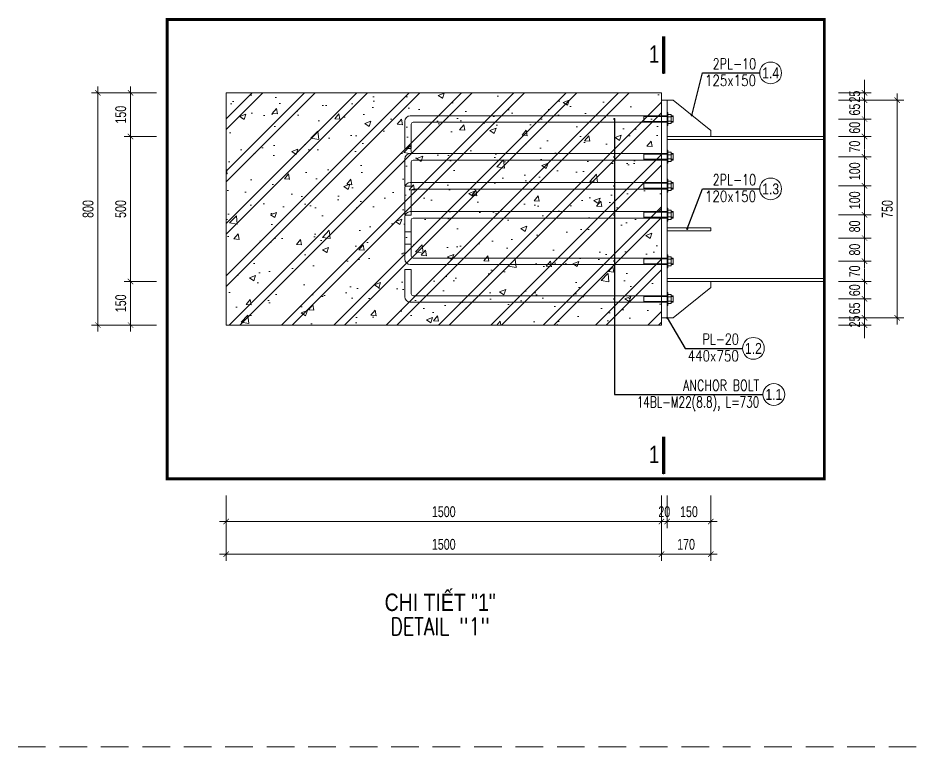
# Model space of a CAD drawing. Header units: millimetres. Extents: x -179076 to 305601, y -18667 to 40015.
# Drawn here: x 269258 to 275467, y 17684 to 22707 of the extents above; entities that cross this region are included whole.
import ezdxf
from ezdxf.enums import TextEntityAlignment as Align

# ---------------------------------------------------------------- set-up
doc = ezdxf.new("R2010")
doc.units = ezdxf.units.MM
doc.header["$LTSCALE"] = 60
doc.linetypes.add('HIDDEN', pattern=[9.525, 6.35, -3.175])
doc.linetypes.add('HIDDEN2', pattern=[4.7625, 3.175, -1.5875])
doc.layers.get('0').update_dxf_attribs({"lineweight": 20})
doc.layers.get('Defpoints').update_dxf_attribs({"color": 151, "lineweight": 9})
for name, color, linetype, lineweight in [('NDC_S-ANNO', 7, 'Continuous', 20), ('NDC_S-BEAM-NAME-VERT', 7, 'Continuous', 20), ('NDC_S-COLS-STEL', 2, 'Continuous', 20), ('NDC_S-CONT', 3, 'Continuous', 20), ('NDC_S-DIMS', 1, 'Continuous', 15), ('NDC_S-HTCH-MAT', 8, 'Continuous', 15), ('NDC_S-LEGN', 1, 'Continuous', 15), ('NDC_S-TITL-EN', 3, 'Continuous', 20), ('NDC_S-TITL-VIE', 6, 'Continuous', 35), ('NDC_S_ANNO', 7, 'Continuous', 20), ('NDC_S_DIM', 1, 'Continuous', 15), ('NDC_S_ENG TITLE', 3, 'Continuous', 20), ('NDC_S_HIDDEN', 8, 'HIDDEN2', 13), ('NDC_S_TEXT SYMBOL', 7, 'Continuous', 20), ('NDC_S_VN TEXT', 7, 'Continuous', 20), ('NDC_S_VN TITLE', 6, 'Continuous', 35)]:
    doc.layers.add(name, color=color, linetype=linetype, lineweight=lineweight)
doc.styles.add('ARIAL', font='arial.ttf', dxfattribs={"width": 0.8})
doc.styles.add('NDC_ANNO', font='', dxfattribs={"width": 0.8})
doc.styles.add('NDC_DIM', font='', dxfattribs={"width": 0.75})
doc.styles.add('NDC_EN TXT', font='romans.shx', dxfattribs={"width": 0.8})
doc.styles.add('NDC_VIE TXT', font='arial.ttf', dxfattribs={"width": 0.8})
doc.styles.get('NDC_ANNO').set_extended_font_data('Dotum')
doc.styles.get('NDC_DIM').set_extended_font_data('Dotum')
doc.dimstyles.new('NDC_dim_30', dxfattribs={"dimscale": 30, "dimtxt": 2.5, "dimasz": 1.5, "dimexe": 1.5, "dimexo": 2.5, "dimgap": 1, "dimtad": 1, "dimdec": 0, "dimzin": 0, "dimdsep": 46, "dimtxsty": 'NDC_DIM', "dimblk": 'DIMMARK', "dimcen": 0.09, "dimdle": 1.2, "dimclrd": 1, "dimclre": 1, "dimclrt": 3, "dimadec": 0, "dimazin": 0, "dimtfac": 1, "dimtdec": 0, "dimtix": 1, "dimtofl": 0, "dimtmove": 0, "dimatfit": 3, "dimfxl": 8, "dimfxlon": 1, "dimtolj": 1, "dimtzin": 0, "dimarcsym": 0})
doc.dimstyles.new('NDC_dim_30(15)', dxfattribs={"dimscale": 30, "dimtxt": 2.5, "dimasz": 1.5, "dimexe": 1.5, "dimexo": 2.5, "dimgap": 1, "dimtad": 1, "dimdec": 0, "dimlfac": 0.5, "dimrnd": 0.001, "dimzin": 0, "dimdsep": 46, "dimtxsty": 'NDC_DIM', "dimblk": 'DIMMARK', "dimcen": 0, "dimdle": 1.2, "dimclrd": 256, "dimclre": 256, "dimclrt": 3, "dimadec": 0, "dimazin": 0, "dimtfac": 1, "dimtdec": 0, "dimtix": 1, "dimtofl": 0, "dimtmove": 2, "dimatfit": 3, "dimfxl": 6, "dimfxlon": 1, "dimtolj": 1, "dimtzin": 0, "dimlwd": -1, "dimlwe": -1, "dimarcsym": 0})

# ---------------------------------------------------------------- blocks, each defined once
blk = doc.blocks.new('*U264')
blk.add_circle((2.5, 0), 2.5)
at = {"layer": 'NDC_S_VN TEXT', "color": 3, "style": 'NDC_EN TXT'}
for tag, width, p in [('DK2', 0.75, (-0.85, 0.85)), ('KC2', 0.8, (-0.85, -2.97))]:
    blk.add_attdef(tag, text='', height=2.5, dxfattribs=dict(at, width=width)).set_placement(p, align=Align.RIGHT)
at = {"layer": 'NDC_S_VN TEXT', "color": 7, "style": 'ARIAL', "width": 0.8}
blk.add_attdef('SH3', text='', height=2.5, dxfattribs=at).set_placement((2.5, 0), align=Align.MIDDLE)
blk = doc.blocks.new('DIMMARK')
at = {"layer": 'NDC_S_DIM', "color": 1}
blk.add_line((-1.5, 0), (1, 0), dxfattribs=at)
at = {"layer": 'NDC_S_DIM', "color": 2, "const_width": 0.1}
blk.add_lwpolyline([(-0.42, -0.42), (0.42, 0.42)], dxfattribs=at)
blk = doc.blocks.new('*D268')
at = {"layer": 'Defpoints', "color": 0, "transparency": 16777216}
for p in [(270692.1, 19531.2), (273692.1, 19531.2), (273692.1, 19237.1)]:
    blk.add_point(p, dxfattribs=at)
at = {"layer": 'NDC_S-DIMS', "transparency": 16777216}
for p, q in [((270692.1, 19417.1), (270692.1, 19192.1)), ((273692.1, 19417.1), (273692.1, 19192.1)), ((270737.1, 19237.1), (273647.1, 19237.1))]:
    blk.add_line(p, q, dxfattribs=at)
at = {"layer": 'NDC_S-DIMS', "transparency": 16777216, "xscale": 45, "yscale": 45, "zscale": 45, "rotation": 180}
blk.add_blockref('DIMMARK', (270692.1, 19237.1), dxfattribs=at)
at = {"layer": 'NDC_S-DIMS', "transparency": 16777216, "xscale": 45, "yscale": 45, "zscale": 45}
blk.add_blockref('DIMMARK', (273692.1, 19237.1), dxfattribs=at)
at = {"layer": 'NDC_S-DIMS', "color": 3, "transparency": 16777216, "insert": (272192.1, 19304.6), "char_height": 75, "attachment_point": 5, "style": 'NDC_DIM'}
blk.add_mtext('\\A1;1500', dxfattribs=at)
blk = doc.blocks.new('*D269')
at = {"layer": 'Defpoints', "color": 0, "transparency": 16777216}
for p in [(273692.1, 19531.2), (273732.1, 19531.2), (273732.1, 19237.1)]:
    blk.add_point(p, dxfattribs=at)
at = {"layer": 'NDC_S-DIMS', "transparency": 16777216}
for p, q in [((273692.1, 19417.1), (273692.1, 19192.1)), ((273732.1, 19417.1), (273732.1, 19192.1)), ((273647.1, 19237.1), (273602.1, 19237.1)), ((273777.1, 19237.1), (273822.1, 19237.1))]:
    blk.add_line(p, q, dxfattribs=at)
at = {"layer": 'NDC_S-DIMS', "transparency": 16777216, "xscale": 45, "yscale": 45, "zscale": 45}
blk.add_blockref('DIMMARK', (273692.1, 19237.1), dxfattribs=at)
at = {"layer": 'NDC_S-DIMS', "transparency": 16777216, "xscale": 45, "yscale": 45, "zscale": 45, "rotation": 180}
blk.add_blockref('DIMMARK', (273732.1, 19237.1), dxfattribs=at)
at = {"layer": 'NDC_S-DIMS', "color": 3, "transparency": 16777216, "insert": (273712.1, 19304.6), "char_height": 75, "attachment_point": 5, "style": 'NDC_DIM'}
blk.add_mtext('\\A1;20', dxfattribs=at)
blk = doc.blocks.new('Drawing name_symbol')
at = {"layer": 'NDC_S_ENG TITLE', "style": 'NDC_EN TXT', "width": 0.8}
blk.add_attdef('SECTDET1', text='', height=5, dxfattribs=at).set_placement((0, 1.01), align=Align.CENTER)
at = {"layer": 'NDC_S_TEXT SYMBOL', "lineweight": 25, "style": 'NDC_ANNO', "width": 0.8}
blk.add_attdef('SSCALE', text='', height=2.5, dxfattribs=at).set_placement((0, -4), align=Align.CENTER)
at = {"layer": 'NDC_S_VN TITLE', "style": 'NDC_VIE TXT', "width": 0.8}
blk.add_attdef('SECTDET2', text='', height=5, dxfattribs=at).set_placement((0, 7.97), align=Align.CENTER)
blk = doc.blocks.new('*U265')
blk.add_circle((2.5, 0), 2.5)
at = {"layer": 'NDC_S_VN TEXT', "color": 3, "style": 'NDC_EN TXT'}
for tag, width, p in [('DK2', 0.75, (-0.85, 0.85)), ('KC2', 0.8, (-0.85, -2.97))]:
    blk.add_attdef(tag, text='', height=2.5, dxfattribs=dict(at, width=width)).set_placement(p, align=Align.RIGHT)
at = {"layer": 'NDC_S_VN TEXT', "color": 7, "style": 'ARIAL', "width": 0.8}
blk.add_attdef('SH3', text='', height=2.5, dxfattribs=at).set_placement((2.5, 0), align=Align.MIDDLE)
blk = doc.blocks.new('*U266')
blk.add_circle((2.5, 0), 2.5)
at = {"layer": 'NDC_S_VN TEXT', "color": 3, "style": 'NDC_EN TXT'}
for tag, width, p in [('DK2', 0.75, (-0.85, 0.85)), ('KC2', 0.8, (-0.85, -2.97))]:
    blk.add_attdef(tag, text='', height=2.5, dxfattribs=dict(at, width=width)).set_placement(p, align=Align.RIGHT)
at = {"layer": 'NDC_S_VN TEXT', "color": 7, "style": 'ARIAL', "width": 0.8}
blk.add_attdef('SH3', text='', height=2.5, dxfattribs=at).set_placement((2.5, 0), align=Align.MIDDLE)
blk = doc.blocks.new('*U188')
at = {"layer": 'NDC_S_ANNO', "linetype": 'ByBlock', "lineweight": -2}
blk.add_line((0, 4.36), (0, -1), dxfattribs=at)
at = {"layer": 'NDC_S_ANNO', "ltscale": 0.005, "const_width": 0.5}
blk.add_lwpolyline([(0, -1), (0, 4.36)], dxfattribs=at)
at = {"layer": 'NDC_S_TEXT SYMBOL', "linetype": 'ByBlock', "lineweight": -2, "style": 'NDC_ANNO', "width": 0.8}
blk.add_attdef('DETAIL', text='', height=2.5, dxfattribs=at).set_placement((-0.64, 1.82), align=Align.MIDDLE_RIGHT)
blk = doc.blocks.new('*D267')
at = {"layer": 'Defpoints', "color": 0, "transparency": 16777216}
for p in [(273732.1, 19531.2), (274032.1, 19531.2), (273732.1, 19237.1)]:
    blk.add_point(p, dxfattribs=at)
at = {"layer": 'NDC_S-DIMS', "transparency": 16777216}
for p, q in [((273732.1, 19417.1), (273732.1, 19192.1)), ((274032.1, 19417.1), (274032.1, 19192.1)), ((273987.1, 19237.1), (273777.1, 19237.1))]:
    blk.add_line(p, q, dxfattribs=at)
at = {"layer": 'NDC_S-DIMS', "transparency": 16777216, "xscale": 45, "yscale": 45, "zscale": 45, "rotation": 180}
blk.add_blockref('DIMMARK', (273732.1, 19237.1), dxfattribs=at)
at = {"layer": 'NDC_S-DIMS', "transparency": 16777216, "xscale": 45, "yscale": 45, "zscale": 45}
blk.add_blockref('DIMMARK', (274032.1, 19237.1), dxfattribs=at)
at = {"layer": 'NDC_S-DIMS', "color": 3, "transparency": 16777216, "insert": (273882.1, 19304.6), "char_height": 75, "attachment_point": 5, "style": 'NDC_DIM'}
blk.add_mtext('\\A1;150', dxfattribs=at)
blk = doc.blocks.new('*D292')
at = {"layer": 'Defpoints', "color": 0, "transparency": 16777216}
for p in [(269808.6, 22191), (270286.5, 22191), (270286.5, 20591)]:
    blk.add_point(p, dxfattribs=at)
at = {"layer": 'NDC_S-DIMS', "transparency": 16777216}
for p, q in [((269988.6, 22191), (269763.6, 22191)), ((269808.6, 20636), (269808.6, 22146)), ((269988.6, 20591), (269763.6, 20591))]:
    blk.add_line(p, q, dxfattribs=at)
at = {"layer": 'NDC_S-DIMS', "transparency": 16777216, "xscale": 45, "yscale": 45, "zscale": 45}
for p, rotation in [((269808.6, 22191), 90), ((269808.6, 20591), 270)]:
    blk.add_blockref('DIMMARK', p, dxfattribs=dict(at, rotation=rotation))
at = {"layer": 'NDC_S-DIMS', "color": 3, "transparency": 16777216, "insert": (269741, 21391), "char_height": 75, "attachment_point": 5, "rotation": 90, "style": 'NDC_DIM'}
blk.add_mtext('\\A1;800', dxfattribs=at)
blk = doc.blocks.new('*U654')
at = {"linetype": 'HIDDEN'}
for p, q in [((-0.34, 36), (-0.34, 35.72)), ((0.34, 36), (0.34, 35.72)), ((-0.34, 35.17), (-0.34, 32)), ((0.34, 35.17), (0.34, 32))]:
    blk.add_line(p, q, dxfattribs=at)
for p, q in [((-0.44, 35.17), (-0.44, 0.31)), ((0.25, 35.17), (-0.25, 35.17)), ((0.44, 0.69), (0.44, 35.17)), ((-0.44, 32), (0.44, 32)), ((4, 0.44), (0.69, 0.44)), ((4, -0.44), (4, 0.44)), ((0.31, -0.44), (4, -0.44))]:
    blk.add_line(p, q)
for points in [[(-0.62, 35.25), (-0.28, 35.25), (-0.28, 35.67, 0.414214), (-0.33, 35.72), (-0.57, 35.72, 0.414214), (-0.62, 35.67)], [(-0.28, 35.25), (0.28, 35.25), (0.28, 35.67, 0.414214), (0.23, 35.72), (-0.23, 35.72, 0.414214), (-0.28, 35.67)], [(0.28, 35.25), (0.62, 35.25), (0.62, 35.67, 0.414214), (0.57, 35.72), (0.33, 35.72, 0.414214), (0.28, 35.67)]]:
    blk.add_lwpolyline(points, format="xyb", close=True)
for points in [[(-0.44, 35.72), (-0.44, 36), (0.44, 36), (0.44, 35.72)], [(-0.88, 35.25), (0.88, 35.25), (0.88, 35.17), (-0.88, 35.17)]]:
    blk.add_lwpolyline(points, close=True)
for centre, radius in [((0.31, 0.31), 0.75), ((0.69, 0.69), 0.25)]:
    blk.add_arc(centre, radius, 180, 270)
blk = doc.blocks.new('*D676')
at = {"layer": 'Defpoints', "color": 0, "ltscale": 60, "transparency": 16777216}
for p in [(270033.6, 20891), (270286.5, 20891), (270286.5, 20591)]:
    blk.add_point(p, dxfattribs=at)
at = {"layer": 'NDC_S_DIM', "ltscale": 60, "transparency": 16777216}
for p, q in [((270211.5, 20891), (269988.6, 20891)), ((270033.6, 20636), (270033.6, 20846)), ((270211.5, 20591), (269988.6, 20591))]:
    blk.add_line(p, q, dxfattribs=at)
at = {"layer": 'NDC_S_DIM', "ltscale": 60, "transparency": 16777216, "xscale": 45, "yscale": 45, "zscale": 45}
for p, rotation in [((270033.6, 20891), 90), ((270033.6, 20591), 270)]:
    blk.add_blockref('DIMMARK', p, dxfattribs=dict(at, rotation=rotation))
at = {"layer": 'NDC_S_DIM', "color": 3, "ltscale": 60, "transparency": 16777216, "insert": (269966, 20741), "char_height": 75, "attachment_point": 5, "rotation": 90, "style": 'NDC_DIM'}
blk.add_mtext('\\A1;150', dxfattribs=at)
blk = doc.blocks.new('*D677')
at = {"layer": 'Defpoints', "color": 0, "ltscale": 60, "transparency": 16777216}
for p in [(270033.6, 21891), (270286.5, 21891), (270286.5, 20891)]:
    blk.add_point(p, dxfattribs=at)
at = {"layer": 'NDC_S_DIM', "ltscale": 60, "transparency": 16777216}
for p, q in [((270211.5, 21891), (269988.6, 21891)), ((270033.6, 20936), (270033.6, 21846)), ((270211.5, 20891), (269988.6, 20891))]:
    blk.add_line(p, q, dxfattribs=at)
at = {"layer": 'NDC_S_DIM', "ltscale": 60, "transparency": 16777216, "xscale": 45, "yscale": 45, "zscale": 45}
for p, rotation in [((270033.6, 21891), 90), ((270033.6, 20891), 270)]:
    blk.add_blockref('DIMMARK', p, dxfattribs=dict(at, rotation=rotation))
at = {"layer": 'NDC_S_DIM', "color": 3, "ltscale": 60, "transparency": 16777216, "insert": (269966, 21391), "char_height": 75, "attachment_point": 5, "rotation": 90, "style": 'NDC_DIM'}
blk.add_mtext('\\A1;500', dxfattribs=at)
blk = doc.blocks.new('*D678')
at = {"layer": 'Defpoints', "color": 0, "ltscale": 60, "transparency": 16777216}
for p in [(270033.6, 22191), (270286.5, 22191), (270286.5, 21891)]:
    blk.add_point(p, dxfattribs=at)
at = {"layer": 'NDC_S_DIM', "ltscale": 60, "transparency": 16777216}
for p, q in [((270211.5, 22191), (269988.6, 22191)), ((270033.6, 21936), (270033.6, 22146)), ((270211.5, 21891), (269988.6, 21891))]:
    blk.add_line(p, q, dxfattribs=at)
at = {"layer": 'NDC_S_DIM', "ltscale": 60, "transparency": 16777216, "xscale": 45, "yscale": 45, "zscale": 45}
for p, rotation in [((270033.6, 22191), 90), ((270033.6, 21891), 270)]:
    blk.add_blockref('DIMMARK', p, dxfattribs=dict(at, rotation=rotation))
at = {"layer": 'NDC_S_DIM', "color": 3, "ltscale": 60, "transparency": 16777216, "insert": (269966, 22041), "char_height": 75, "attachment_point": 5, "rotation": 90, "style": 'NDC_DIM'}
blk.add_mtext('\\A1;150', dxfattribs=at)
blk = doc.blocks.new('*D679')
at = {"layer": 'Defpoints', "color": 0, "ltscale": 60, "transparency": 16777216}
for p in [(270692.1, 19531.2), (273692.1, 19531.2), (273692.1, 19012.1)]:
    blk.add_point(p, dxfattribs=at)
at = {"layer": 'NDC_S_DIM', "ltscale": 60, "transparency": 16777216}
for p, q in [((270692.1, 19192.1), (270692.1, 18967.1)), ((273692.1, 19192.1), (273692.1, 18967.1)), ((270737.1, 19012.1), (273647.1, 19012.1))]:
    blk.add_line(p, q, dxfattribs=at)
at = {"layer": 'NDC_S_DIM', "ltscale": 60, "transparency": 16777216, "xscale": 45, "yscale": 45, "zscale": 45, "rotation": 180}
blk.add_blockref('DIMMARK', (270692.1, 19012.1), dxfattribs=at)
at = {"layer": 'NDC_S_DIM', "ltscale": 60, "transparency": 16777216, "xscale": 45, "yscale": 45, "zscale": 45}
blk.add_blockref('DIMMARK', (273692.1, 19012.1), dxfattribs=at)
at = {"layer": 'NDC_S_DIM', "color": 3, "ltscale": 60, "transparency": 16777216, "insert": (272192.1, 19079.6), "char_height": 75, "attachment_point": 5, "style": 'NDC_DIM'}
blk.add_mtext('\\A1;1500', dxfattribs=at)
blk = doc.blocks.new('*D680')
at = {"layer": 'Defpoints', "color": 0, "ltscale": 60, "transparency": 16777216}
for p in [(273692.1, 19531.2), (274032.1, 19531.2), (274032.1, 19012.1)]:
    blk.add_point(p, dxfattribs=at)
at = {"layer": 'NDC_S_DIM', "ltscale": 60, "transparency": 16777216}
for p, q in [((273692.1, 19192.1), (273692.1, 18967.1)), ((274032.1, 19192.1), (274032.1, 18967.1)), ((273737.1, 19012.1), (273987.1, 19012.1))]:
    blk.add_line(p, q, dxfattribs=at)
at = {"layer": 'NDC_S_DIM', "ltscale": 60, "transparency": 16777216, "xscale": 45, "yscale": 45, "zscale": 45, "rotation": 180}
blk.add_blockref('DIMMARK', (273692.1, 19012.1), dxfattribs=at)
at = {"layer": 'NDC_S_DIM', "ltscale": 60, "transparency": 16777216, "xscale": 45, "yscale": 45, "zscale": 45}
blk.add_blockref('DIMMARK', (274032.1, 19012.1), dxfattribs=at)
at = {"layer": 'NDC_S_DIM', "color": 3, "ltscale": 60, "transparency": 16777216, "insert": (273862.1, 19079.6), "char_height": 75, "attachment_point": 5, "style": 'NDC_DIM'}
blk.add_mtext('\\A1;170', dxfattribs=at)
blk = doc.blocks.new('*D689')
at = {"layer": 'Defpoints', "color": 0, "ltscale": 60, "transparency": 16777216}
for p in [(274815.2, 20771), (275092, 20771), (274815.2, 20641)]:
    blk.add_point(p, dxfattribs=at)
at = {"layer": 'NDC_S_DIM', "ltscale": 60, "transparency": 16777216}
for p, q in [((275092, 20816), (275092, 20861)), ((274912, 20771), (275137, 20771)), ((274912, 20641), (275137, 20641)), ((275092, 20596), (275092, 20551))]:
    blk.add_line(p, q, dxfattribs=at)
at = {"layer": 'NDC_S_DIM', "ltscale": 60, "transparency": 16777216, "xscale": 45, "yscale": 45, "zscale": 45}
for p, rotation in [((275092, 20771), 270), ((275092, 20641), 90)]:
    blk.add_blockref('DIMMARK', p, dxfattribs=dict(at, rotation=rotation))
at = {"layer": 'NDC_S_DIM', "color": 3, "ltscale": 60, "transparency": 16777216, "insert": (275024.4, 20706), "char_height": 75, "attachment_point": 5, "rotation": 90, "style": 'NDC_DIM'}
blk.add_mtext('\\A1;65', dxfattribs=at)
blk = doc.blocks.new('*D690')
at = {"layer": 'Defpoints', "color": 0, "ltscale": 60, "transparency": 16777216}
for p in [(274815.2, 20891), (275092, 20891), (274815.2, 20771)]:
    blk.add_point(p, dxfattribs=at)
at = {"layer": 'NDC_S_DIM', "ltscale": 60, "transparency": 16777216}
for p, q in [((275092, 20936), (275092, 20981)), ((274912, 20891), (275137, 20891)), ((274912, 20771), (275137, 20771)), ((275092, 20726), (275092, 20681))]:
    blk.add_line(p, q, dxfattribs=at)
at = {"layer": 'NDC_S_DIM', "ltscale": 60, "transparency": 16777216, "xscale": 45, "yscale": 45, "zscale": 45}
for p, rotation in [((275092, 20891), 270), ((275092, 20771), 90)]:
    blk.add_blockref('DIMMARK', p, dxfattribs=dict(at, rotation=rotation))
at = {"layer": 'NDC_S_DIM', "color": 3, "ltscale": 60, "transparency": 16777216, "insert": (275024.4, 20831), "char_height": 75, "attachment_point": 5, "rotation": 90, "style": 'NDC_DIM'}
blk.add_mtext('\\A1;60', dxfattribs=at)
blk = doc.blocks.new('*D691')
at = {"layer": 'Defpoints', "color": 0, "ltscale": 60, "transparency": 16777216}
for p in [(274815.2, 21031), (275092, 21031), (274815.2, 20891)]:
    blk.add_point(p, dxfattribs=at)
at = {"layer": 'NDC_S_DIM', "ltscale": 60, "transparency": 16777216}
for p, q in [((275092, 21076), (275092, 21121)), ((274912, 21031), (275137, 21031)), ((274912, 20891), (275137, 20891)), ((275092, 20846), (275092, 20801))]:
    blk.add_line(p, q, dxfattribs=at)
at = {"layer": 'NDC_S_DIM', "ltscale": 60, "transparency": 16777216, "xscale": 45, "yscale": 45, "zscale": 45}
for p, rotation in [((275092, 21031), 270), ((275092, 20891), 90)]:
    blk.add_blockref('DIMMARK', p, dxfattribs=dict(at, rotation=rotation))
at = {"layer": 'NDC_S_DIM', "color": 3, "ltscale": 60, "transparency": 16777216, "insert": (275024.4, 20961), "char_height": 75, "attachment_point": 5, "rotation": 90, "style": 'NDC_DIM'}
blk.add_mtext('\\A1;70', dxfattribs=at)
blk = doc.blocks.new('*D681')
at = {"layer": 'Defpoints', "color": 0, "ltscale": 60, "transparency": 16777216}
for p in [(274815.2, 21191), (275092, 21191), (274815.2, 21031)]:
    blk.add_point(p, dxfattribs=at)
at = {"layer": 'NDC_S_DIM', "ltscale": 60, "transparency": 16777216}
for p, q in [((274912, 21191), (275137, 21191)), ((275092, 21076), (275092, 21146)), ((274912, 21031), (275137, 21031))]:
    blk.add_line(p, q, dxfattribs=at)
at = {"layer": 'NDC_S_DIM', "ltscale": 60, "transparency": 16777216, "xscale": 45, "yscale": 45, "zscale": 45}
for p, rotation in [((275092, 21191), 90), ((275092, 21031), 270)]:
    blk.add_blockref('DIMMARK', p, dxfattribs=dict(at, rotation=rotation))
at = {"layer": 'NDC_S_DIM', "color": 3, "ltscale": 60, "transparency": 16777216, "insert": (275024.4, 21111), "char_height": 75, "attachment_point": 5, "rotation": 90, "style": 'NDC_DIM'}
blk.add_mtext('\\A1;80', dxfattribs=at)
blk = doc.blocks.new('*D682')
at = {"layer": 'Defpoints', "color": 0, "ltscale": 60, "transparency": 16777216}
for p in [(274815.2, 21351), (275092, 21351), (274815.2, 21191)]:
    blk.add_point(p, dxfattribs=at)
at = {"layer": 'NDC_S_DIM', "ltscale": 60, "transparency": 16777216}
for p, q in [((274912, 21351), (275137, 21351)), ((275092, 21236), (275092, 21306)), ((274912, 21191), (275137, 21191))]:
    blk.add_line(p, q, dxfattribs=at)
at = {"layer": 'NDC_S_DIM', "ltscale": 60, "transparency": 16777216, "xscale": 45, "yscale": 45, "zscale": 45}
for p, rotation in [((275092, 21351), 90), ((275092, 21191), 270)]:
    blk.add_blockref('DIMMARK', p, dxfattribs=dict(at, rotation=rotation))
at = {"layer": 'NDC_S_DIM', "color": 3, "ltscale": 60, "transparency": 16777216, "insert": (275024.4, 21271), "char_height": 75, "attachment_point": 5, "rotation": 90, "style": 'NDC_DIM'}
blk.add_mtext('\\A1;80', dxfattribs=at)
blk = doc.blocks.new('*D683')
at = {"layer": 'Defpoints', "color": 0, "ltscale": 60, "transparency": 16777216}
for p in [(274815.2, 21551), (275092, 21551), (274815.2, 21351)]:
    blk.add_point(p, dxfattribs=at)
at = {"layer": 'NDC_S_DIM', "ltscale": 60, "transparency": 16777216}
for p, q in [((274912, 21551), (275137, 21551)), ((275092, 21396), (275092, 21506)), ((274912, 21351), (275137, 21351))]:
    blk.add_line(p, q, dxfattribs=at)
at = {"layer": 'NDC_S_DIM', "ltscale": 60, "transparency": 16777216, "xscale": 45, "yscale": 45, "zscale": 45}
for p, rotation in [((275092, 21551), 90), ((275092, 21351), 270)]:
    blk.add_blockref('DIMMARK', p, dxfattribs=dict(at, rotation=rotation))
at = {"layer": 'NDC_S_DIM', "color": 3, "ltscale": 60, "transparency": 16777216, "insert": (275024.4, 21451), "char_height": 75, "attachment_point": 5, "rotation": 90, "style": 'NDC_DIM'}
blk.add_mtext('\\A1;100', dxfattribs=at)
blk = doc.blocks.new('*D684')
at = {"layer": 'Defpoints', "color": 0, "ltscale": 60, "transparency": 16777216}
for p in [(274815.2, 21751), (275092, 21751), (274815.2, 21551)]:
    blk.add_point(p, dxfattribs=at)
at = {"layer": 'NDC_S_DIM', "ltscale": 60, "transparency": 16777216}
for p, q in [((274912, 21751), (275137, 21751)), ((275092, 21596), (275092, 21706)), ((274912, 21551), (275137, 21551))]:
    blk.add_line(p, q, dxfattribs=at)
at = {"layer": 'NDC_S_DIM', "ltscale": 60, "transparency": 16777216, "xscale": 45, "yscale": 45, "zscale": 45}
for p, rotation in [((275092, 21751), 90), ((275092, 21551), 270)]:
    blk.add_blockref('DIMMARK', p, dxfattribs=dict(at, rotation=rotation))
at = {"layer": 'NDC_S_DIM', "color": 3, "ltscale": 60, "transparency": 16777216, "insert": (275024.4, 21651), "char_height": 75, "attachment_point": 5, "rotation": 90, "style": 'NDC_DIM'}
blk.add_mtext('\\A1;100', dxfattribs=at)
blk = doc.blocks.new('*D685')
at = {"layer": 'Defpoints', "color": 0, "ltscale": 60, "transparency": 16777216}
for p in [(274815.2, 21891), (275092, 21891), (274815.2, 21751)]:
    blk.add_point(p, dxfattribs=at)
at = {"layer": 'NDC_S_DIM', "ltscale": 60, "transparency": 16777216}
for p, q in [((275092, 21936), (275092, 21981)), ((274912, 21891), (275137, 21891)), ((274912, 21751), (275137, 21751)), ((275092, 21706), (275092, 21661))]:
    blk.add_line(p, q, dxfattribs=at)
at = {"layer": 'NDC_S_DIM', "ltscale": 60, "transparency": 16777216, "xscale": 45, "yscale": 45, "zscale": 45}
for p, rotation in [((275092, 21891), 270), ((275092, 21751), 90)]:
    blk.add_blockref('DIMMARK', p, dxfattribs=dict(at, rotation=rotation))
at = {"layer": 'NDC_S_DIM', "color": 3, "ltscale": 60, "transparency": 16777216, "insert": (275024.4, 21821), "char_height": 75, "attachment_point": 5, "rotation": 90, "style": 'NDC_DIM'}
blk.add_mtext('\\A1;70', dxfattribs=at)
blk = doc.blocks.new('*D686')
at = {"layer": 'Defpoints', "color": 0, "ltscale": 60, "transparency": 16777216}
for p in [(274815.2, 22011), (275092, 22011), (274815.2, 21891)]:
    blk.add_point(p, dxfattribs=at)
at = {"layer": 'NDC_S_DIM', "ltscale": 60, "transparency": 16777216}
for p, q in [((275092, 22056), (275092, 22101)), ((274912, 22011), (275137, 22011)), ((274912, 21891), (275137, 21891)), ((275092, 21846), (275092, 21801))]:
    blk.add_line(p, q, dxfattribs=at)
at = {"layer": 'NDC_S_DIM', "ltscale": 60, "transparency": 16777216, "xscale": 45, "yscale": 45, "zscale": 45}
for p, rotation in [((275092, 22011), 270), ((275092, 21891), 90)]:
    blk.add_blockref('DIMMARK', p, dxfattribs=dict(at, rotation=rotation))
at = {"layer": 'NDC_S_DIM', "color": 3, "ltscale": 60, "transparency": 16777216, "insert": (275024.4, 21951), "char_height": 75, "attachment_point": 5, "rotation": 90, "style": 'NDC_DIM'}
blk.add_mtext('\\A1;60', dxfattribs=at)
blk = doc.blocks.new('*D687')
at = {"layer": 'Defpoints', "color": 0, "ltscale": 60, "transparency": 16777216}
for p in [(274813.8, 22141), (275092, 22141), (274813.8, 22011)]:
    blk.add_point(p, dxfattribs=at)
at = {"layer": 'NDC_S_DIM', "ltscale": 60, "transparency": 16777216}
for p, q in [((275092, 22186), (275092, 22231)), ((274912, 22141), (275137, 22141)), ((274912, 22011), (275137, 22011)), ((275092, 21966), (275092, 21921))]:
    blk.add_line(p, q, dxfattribs=at)
at = {"layer": 'NDC_S_DIM', "ltscale": 60, "transparency": 16777216, "xscale": 45, "yscale": 45, "zscale": 45}
for p, rotation in [((275092, 22141), 270), ((275092, 22011), 90)]:
    blk.add_blockref('DIMMARK', p, dxfattribs=dict(at, rotation=rotation))
at = {"layer": 'NDC_S_DIM', "color": 3, "ltscale": 60, "transparency": 16777216, "insert": (275024.4, 22076), "char_height": 75, "attachment_point": 5, "rotation": 90, "style": 'NDC_DIM'}
blk.add_mtext('\\A1;65', dxfattribs=at)
blk = doc.blocks.new('*D688')
at = {"layer": 'Defpoints', "color": 0, "ltscale": 60, "transparency": 16777216}
for p in [(274815.2, 22141), (275317, 22141), (274815.2, 20641)]:
    blk.add_point(p, dxfattribs=at)
at = {"layer": 'NDC_S_DIM', "ltscale": 60, "transparency": 16777216}
for p, q in [((275137, 22141), (275362, 22141)), ((275317, 20686), (275317, 22096)), ((275137, 20641), (275362, 20641))]:
    blk.add_line(p, q, dxfattribs=at)
at = {"layer": 'NDC_S_DIM', "ltscale": 60, "transparency": 16777216, "xscale": 45, "yscale": 45, "zscale": 45}
for p, rotation in [((275317, 22141), 90), ((275317, 20641), 270)]:
    blk.add_blockref('DIMMARK', p, dxfattribs=dict(at, rotation=rotation))
at = {"layer": 'NDC_S_DIM', "color": 3, "ltscale": 60, "transparency": 16777216, "insert": (275249.4, 21391), "char_height": 75, "attachment_point": 5, "rotation": 90, "style": 'NDC_DIM'}
blk.add_mtext('\\A1;750', dxfattribs=at)
blk = doc.blocks.new('*D692')
at = {"layer": 'Defpoints', "color": 0, "ltscale": 60, "transparency": 16777216}
for p in [(274813.8, 22191), (274813.8, 22141), (275092, 22141)]:
    blk.add_point(p, dxfattribs=at)
at = {"layer": 'NDC_S_DIM', "ltscale": 60, "transparency": 16777216}
for p, q in [((275092, 22236), (275092, 22281)), ((274912, 22191), (275137, 22191)), ((274912, 22141), (275137, 22141)), ((275092, 22096), (275092, 22051))]:
    blk.add_line(p, q, dxfattribs=at)
at = {"layer": 'NDC_S_DIM', "ltscale": 60, "transparency": 16777216, "xscale": 45, "yscale": 45, "zscale": 45}
for p, rotation in [((275092, 22191), 270), ((275092, 22141), 90)]:
    blk.add_blockref('DIMMARK', p, dxfattribs=dict(at, rotation=rotation))
at = {"layer": 'NDC_S_DIM', "color": 3, "ltscale": 60, "transparency": 16777216, "insert": (275024.4, 22166), "char_height": 75, "attachment_point": 5, "rotation": 90, "style": 'NDC_DIM'}
blk.add_mtext('\\A1;25', dxfattribs=at)
blk = doc.blocks.new('*D693')
at = {"layer": 'Defpoints', "color": 0, "ltscale": 60, "transparency": 16777216}
for p in [(274813.8, 20641), (274813.8, 20591), (275092, 20591)]:
    blk.add_point(p, dxfattribs=at)
at = {"layer": 'NDC_S_DIM', "ltscale": 60, "transparency": 16777216}
for p, q in [((275092, 20686), (275092, 20731)), ((274912, 20641), (275137, 20641)), ((274912, 20591), (275137, 20591)), ((275092, 20546), (275092, 20501))]:
    blk.add_line(p, q, dxfattribs=at)
at = {"layer": 'NDC_S_DIM', "ltscale": 60, "transparency": 16777216, "xscale": 45, "yscale": 45, "zscale": 45}
for p, rotation in [((275092, 20641), 270), ((275092, 20591), 90)]:
    blk.add_blockref('DIMMARK', p, dxfattribs=dict(at, rotation=rotation))
at = {"layer": 'NDC_S_DIM', "color": 3, "ltscale": 60, "transparency": 16777216, "insert": (275024.4, 20616), "char_height": 75, "attachment_point": 5, "rotation": 90, "style": 'NDC_DIM'}
blk.add_mtext('\\A1;25', dxfattribs=at)

msp = doc.modelspace()

# ---------------------------------------------------------------- hatches: boundary and pattern name
at = {"layer": 'NDC_S-HTCH-MAT', "ltscale": 60}
h = msp.add_hatch(dxfattribs=at)
h.set_pattern_fill('BT-01', color=256, scale=60, pattern_type=2)
h.set_pattern_definition([(50, (283.6, 0), (430.3561, -37.6513), [45, -495]), (355, (283.6, 0), (-83.2508, 451.3153), [36, -396]), (100.4514, (319.46, -3.14), (347.1056, 413.6637), [38.2441, -420.6853]), (46.1842, (283.6, 120), (640.3446, -99.3114), [67.5, -742.5]), (96.6356, (336.96, 111.7), (560.7976, 584.4707), [57.3662, -631.0278]), (351.1842, (283.6, 120), (560.7972, 584.4712), [54, -594]), (21, (343.6, 90), (358.14423, -241.57133), [45, -495]), (326, (343.6, 90), (145.9892, 435.09), [36, -396]), (71.4514, (373.44, 69.87), (504.1336, 193.5183), [38.2441, -420.6853]), (37.5, (283.6, 0), (7.29591, 199.73631), [0, -391.2, 0, -402, 0, -397.5]), (7.5, (283.6, 0), (157.84172, 236.64703), [0, -229.2, 0, -382.2, 0, -151.5]), (327.5, (149.8, 0), (320.29346, -13.53292), [0, -150, 0, -468, 0, -621]), (317.5, (89.8, 0), (349.9117, 60.063), [0, -195, 0, -310.8, 0, -441]), (45, (283.6, 0), (-180.31223, 180.31223), []), (45, (283.6, 73.5), (-180.31223, 180.31223), [])])
h.paths.add_polyline_path([(270692.1, 22191), (273692.1, 22191), (273692.1, 21791), (273692.1, 20591), (270692.1, 20591)])

# ---------------------------------------------------------------- linework, layer by layer
at = {"layer": 'NDC_S-ANNO', "linetype": 'HIDDEN2', "ltscale": 2, "const_width": 20}
msp.add_lwpolyline([(270286.5, 22697.2), (274815.2, 22697.2), (274815.2, 19531.2), (270286.5, 19531.2)], close=True, dxfattribs=at)
at = {"layer": 'NDC_S-COLS-STEL'}
for points in [[(273692.1, 22141), (273692.1, 20641), (273732.1, 20641), (273732.1, 22141)], [(273732.1, 21241), (274032.1, 21241), (274032.1, 21261), (273732.1, 21261)]]:
    msp.add_lwpolyline(points, close=True, dxfattribs=at)
for points in [[(273732.1, 21891), (274032.1, 21891), (274032.1, 21931), (273772.1, 22141), (273732.1, 22141)], [(273732.1, 20891), (274032.1, 20891), (274032.1, 20851), (273772.1, 20641), (273732.1, 20641)]]:
    msp.add_lwpolyline(points, dxfattribs=at)
at = {"layer": 'NDC_S-CONT'}
msp.add_lwpolyline([(270692.1, 22191), (273692.1, 22191), (273692.1, 21791), (273692.1, 21791), (273692.1, 20591), (270692.1, 20591)], close=True, dxfattribs=at)
for points in [[(274815.2, 21891), (273732.1, 21891)], [(274815.2, 21871), (273732.1, 21871)], [(273732.1, 20911), (274815.2, 20911)], [(273732.1, 20891), (274815.2, 20891)]]:
    msp.add_lwpolyline(points, dxfattribs=at)
at = {"layer": 'NDC_S_HIDDEN'}
msp.add_line((269257.9, 17683.6), (290774.6, 17683.6), dxfattribs=at)

# ---------------------------------------------------------------- block references
at = {"layer": 'NDC_S-ANNO'}
ref = msp.add_blockref('Drawing name_symbol', (272167.4, 18429.3), dxfattribs=dict(at, xscale=23.99999999999998, yscale=23.99999999999998, zscale=23.99999999999998, rotation=8.197610616546171e-08))
ref.add_attrib('SECTDET1', 'DETAIL "1"', dxfattribs={"layer": 'NDC_S-TITL-EN', "height": 120, "rotation": 360, "style": 'NDC_EN TXT', "width": 0.8}).set_placement((272167.4, 18453.6), align=Align.CENTER)
ref.add_attrib('SECTDET2', 'CHI TIẾT "1"', dxfattribs={"layer": 'NDC_S-TITL-VIE', "height": 120, "rotation": 360, "style": 'NDC_VIE TXT', "width": 0.8}).set_placement((272167.4, 18620.6), align=Align.CENTER)
at = {"layer": 'NDC_S-BEAM-NAME-VERT', "yscale": 50.79999999999997}
for p, xscale, zscale, rotation in [((271945.5, 22011), 50.79999999999997, 50.79999999999997, 269.9999993433381), ((271945.5, 21751), 50.79999999999997, 50.79999999999997, 269.9999993433381), ((271945.5, 21551), 50.79999999999997, 50.79999999999997, 269.9999993433381), ((271945.5, 21351), 50.79999999999997, 50.79999999999997, 269.9999993433381), ((271945.5, 21031), -50.79999999999997, 50.79999999999996, 270.0000006566619), ((271945.5, 20771), -50.79999999999997, 50.79999999999996, 270.0000006566619)]:
    msp.add_blockref('*U654', p, dxfattribs=dict(at, xscale=xscale, zscale=zscale, rotation=rotation))
at = {"layer": 'NDC_S-DIMS', "xscale": 30, "yscale": 30, "zscale": 30, "rotation": 8.197610150064809e-08}
for name, p, values in [('*U266', (274370.1, 22328.7), {'SH3': '1.4', 'DK2': '2PL-10', 'KC2': '125x150'}), ('*U266', (274370.1, 21529.5), {'SH3': '1.3', 'DK2': '2PL-10', 'KC2': '120x150'}), ('*U265', (274251.3, 20430.7), {'SH3': '1.2', 'DK2': 'PL-20', 'KC2': '440x750'})]:
    msp.add_blockref(name, p, dxfattribs=at).add_auto_attribs(values)
at = {"layer": 'NDC_S-DIMS'}
ref = msp.add_blockref('*U264', (274392, 20112.5), dxfattribs=dict(at, xscale=30, yscale=30, zscale=30, rotation=8.197610150064809e-08))
ref.add_attrib('SH3', '1.1', dxfattribs={"layer": 'NDC_S_VN TEXT', "color": 7, "height": 75, "rotation": 0, "style": 'ARIAL', "width": 0.8}).set_placement((274467, 20112.5), align=Align.MIDDLE)
ref.add_attrib('DK2', 'ANCHOR BOLT', dxfattribs={"layer": 'NDC_S_VN TEXT', "color": 3, "height": 75, "style": 'NDC_EN TXT', "width": 0.75}).set_placement((274366.5, 20137.9), align=Align.RIGHT)
ref.add_attrib('KC2', '14BL-M22(8.8), L=730', dxfattribs={"layer": 'NDC_S_VN TEXT', "color": 3, "height": 75, "style": 'NDC_EN TXT', "width": 0.7}).set_placement((274366.5, 20023.3), align=Align.RIGHT)
at = {"layer": 'NDC_S-LEGN', "xscale": 47.99999999999999, "yscale": 47.99999999999999, "zscale": 47.99999999999999}
for p in [(273707.3, 22371), (273707.3, 19612.5)]:
    msp.add_blockref('*U188', p, dxfattribs=at).add_auto_attribs({'DETAIL': '1'})

# ---------------------------------------------------------------- dimensions: what is measured, and where the dimension line sits
at = {"layer": 'NDC_S-DIMS'}
dim = msp.add_linear_dim(base=(269808.6, 22191), p1=(270286.5, 20591), p2=(270286.5, 22191), angle=90, dimstyle='NDC_dim_30(15)', dxfattribs=at)
dim.commit()
dim.dimension.update_dxf_attribs({"geometry": '*D292', "text_midpoint": (269741, 21391)})
for base, p1, p2, picture, middle in [((273692.1, 19237.1), (270692.1, 19531.2), (273692.1, 19531.2), '*D268', (272192.1, 19304.6)), ((273732.1, 19237.1), (273692.1, 19531.2), (273732.1, 19531.2), '*D269', (273712.1, 19304.6)), ((273732.1, 19237.1), (274032.1, 19531.2), (273732.1, 19531.2), '*D267', (273882.1, 19304.6))]:
    dim = msp.add_linear_dim(base=base, p1=p1, p2=p2, dimstyle='NDC_dim_30(15)', dxfattribs=at)
    dim.commit()
    dim.dimension.update_dxf_attribs({"geometry": picture, "text_midpoint": middle})
at = {"layer": 'NDC_S_DIM', "ltscale": 60}
for base, p1, p2, picture, middle in [((270033.6, 22191), (270286.5, 21891), (270286.5, 22191), '*D678', (269966, 22041)), ((275092, 22141), (274813.8, 22191), (274813.8, 22141), '*D692', (275024.4, 22166)), ((275092, 22141), (274813.8, 22011), (274813.8, 22141), '*D687', (275024.4, 22076)), ((275317, 22141), (274815.2, 20641), (274815.2, 22141), '*D688', (275249.4, 21391)), ((275092, 22011), (274815.2, 21891), (274815.2, 22011), '*D686', (275024.4, 21951)), ((270033.6, 21891), (270286.5, 20891), (270286.5, 21891), '*D677', (269966, 21391)), ((275092, 21891), (274815.2, 21751), (274815.2, 21891), '*D685', (275024.4, 21821)), ((275092, 21751), (274815.2, 21551), (274815.2, 21751), '*D684', (275024.4, 21651)), ((275092, 21551), (274815.2, 21351), (274815.2, 21551), '*D683', (275024.4, 21451)), ((275092, 21351), (274815.2, 21191), (274815.2, 21351), '*D682', (275024.4, 21271)), ((275092, 21191), (274815.2, 21031), (274815.2, 21191), '*D681', (275024.4, 21111)), ((275092, 21031), (274815.2, 20891), (274815.2, 21031), '*D691', (275024.4, 20961)), ((270033.6, 20891), (270286.5, 20591), (270286.5, 20891), '*D676', (269966, 20741)), ((275092, 20891), (274815.2, 20771), (274815.2, 20891), '*D690', (275024.4, 20831)), ((275092, 20771), (274815.2, 20641), (274815.2, 20771), '*D689', (275024.4, 20706)), ((275092, 20591), (274813.8, 20641), (274813.8, 20591), '*D693', (275024.4, 20616))]:
    dim = msp.add_linear_dim(base=base, p1=p1, p2=p2, angle=90, dimstyle='NDC_dim_30(15)', dxfattribs=at)
    dim.commit()
    dim.dimension.update_dxf_attribs({"geometry": picture, "text_midpoint": middle})
for base, p1, p2, picture, middle in [((273692.1, 19012.1), (270692.1, 19531.2), (273692.1, 19531.2), '*D679', (272192.1, 19079.6)), ((274032.1, 19012.1), (273692.1, 19531.2), (274032.1, 19531.2), '*D680', (273862.1, 19079.6))]:
    dim = msp.add_linear_dim(base=base, p1=p1, p2=p2, dimstyle='NDC_dim_30(15)', dxfattribs=at)
    dim.commit()
    dim.dimension.update_dxf_attribs({"geometry": picture, "text_midpoint": middle})

# ---------------------------------------------------------------- leaders
at = {"layer": 'NDC_S-DIMS'}
for points in [[(273902.1, 22036), (273975.4, 22328.7), (274370.1, 22328.7)], [(273368.2, 22011.3), (273368.2, 20112.5), (274392, 20112.5)], [(273368.2, 21749), (273368.2, 20112.5), (274392, 20112.5)], [(273368.2, 21549), (273368.2, 20112.5), (274392, 20112.5)], [(273870.1, 21254.3), (273975.4, 21529.5), (274370.1, 21529.5)], [(273368.2, 21348.2), (273368.2, 20112.5), (274392, 20112.5)], [(273368.2, 21032.4), (273368.2, 20112.5), (274392, 20112.5)], [(273368.2, 20771), (273368.2, 20112.5), (274392, 20112.5)], [(273732.1, 20641), (273856.7, 20430.7), (274251.3, 20430.7)]]:
    msp.add_leader(points, dimstyle='NDC_dim_30', override={"dimasz": 2, "dimldrblk": 'DotSmall'}, dxfattribs=at)

doc.saveas('drawing.dxf')
